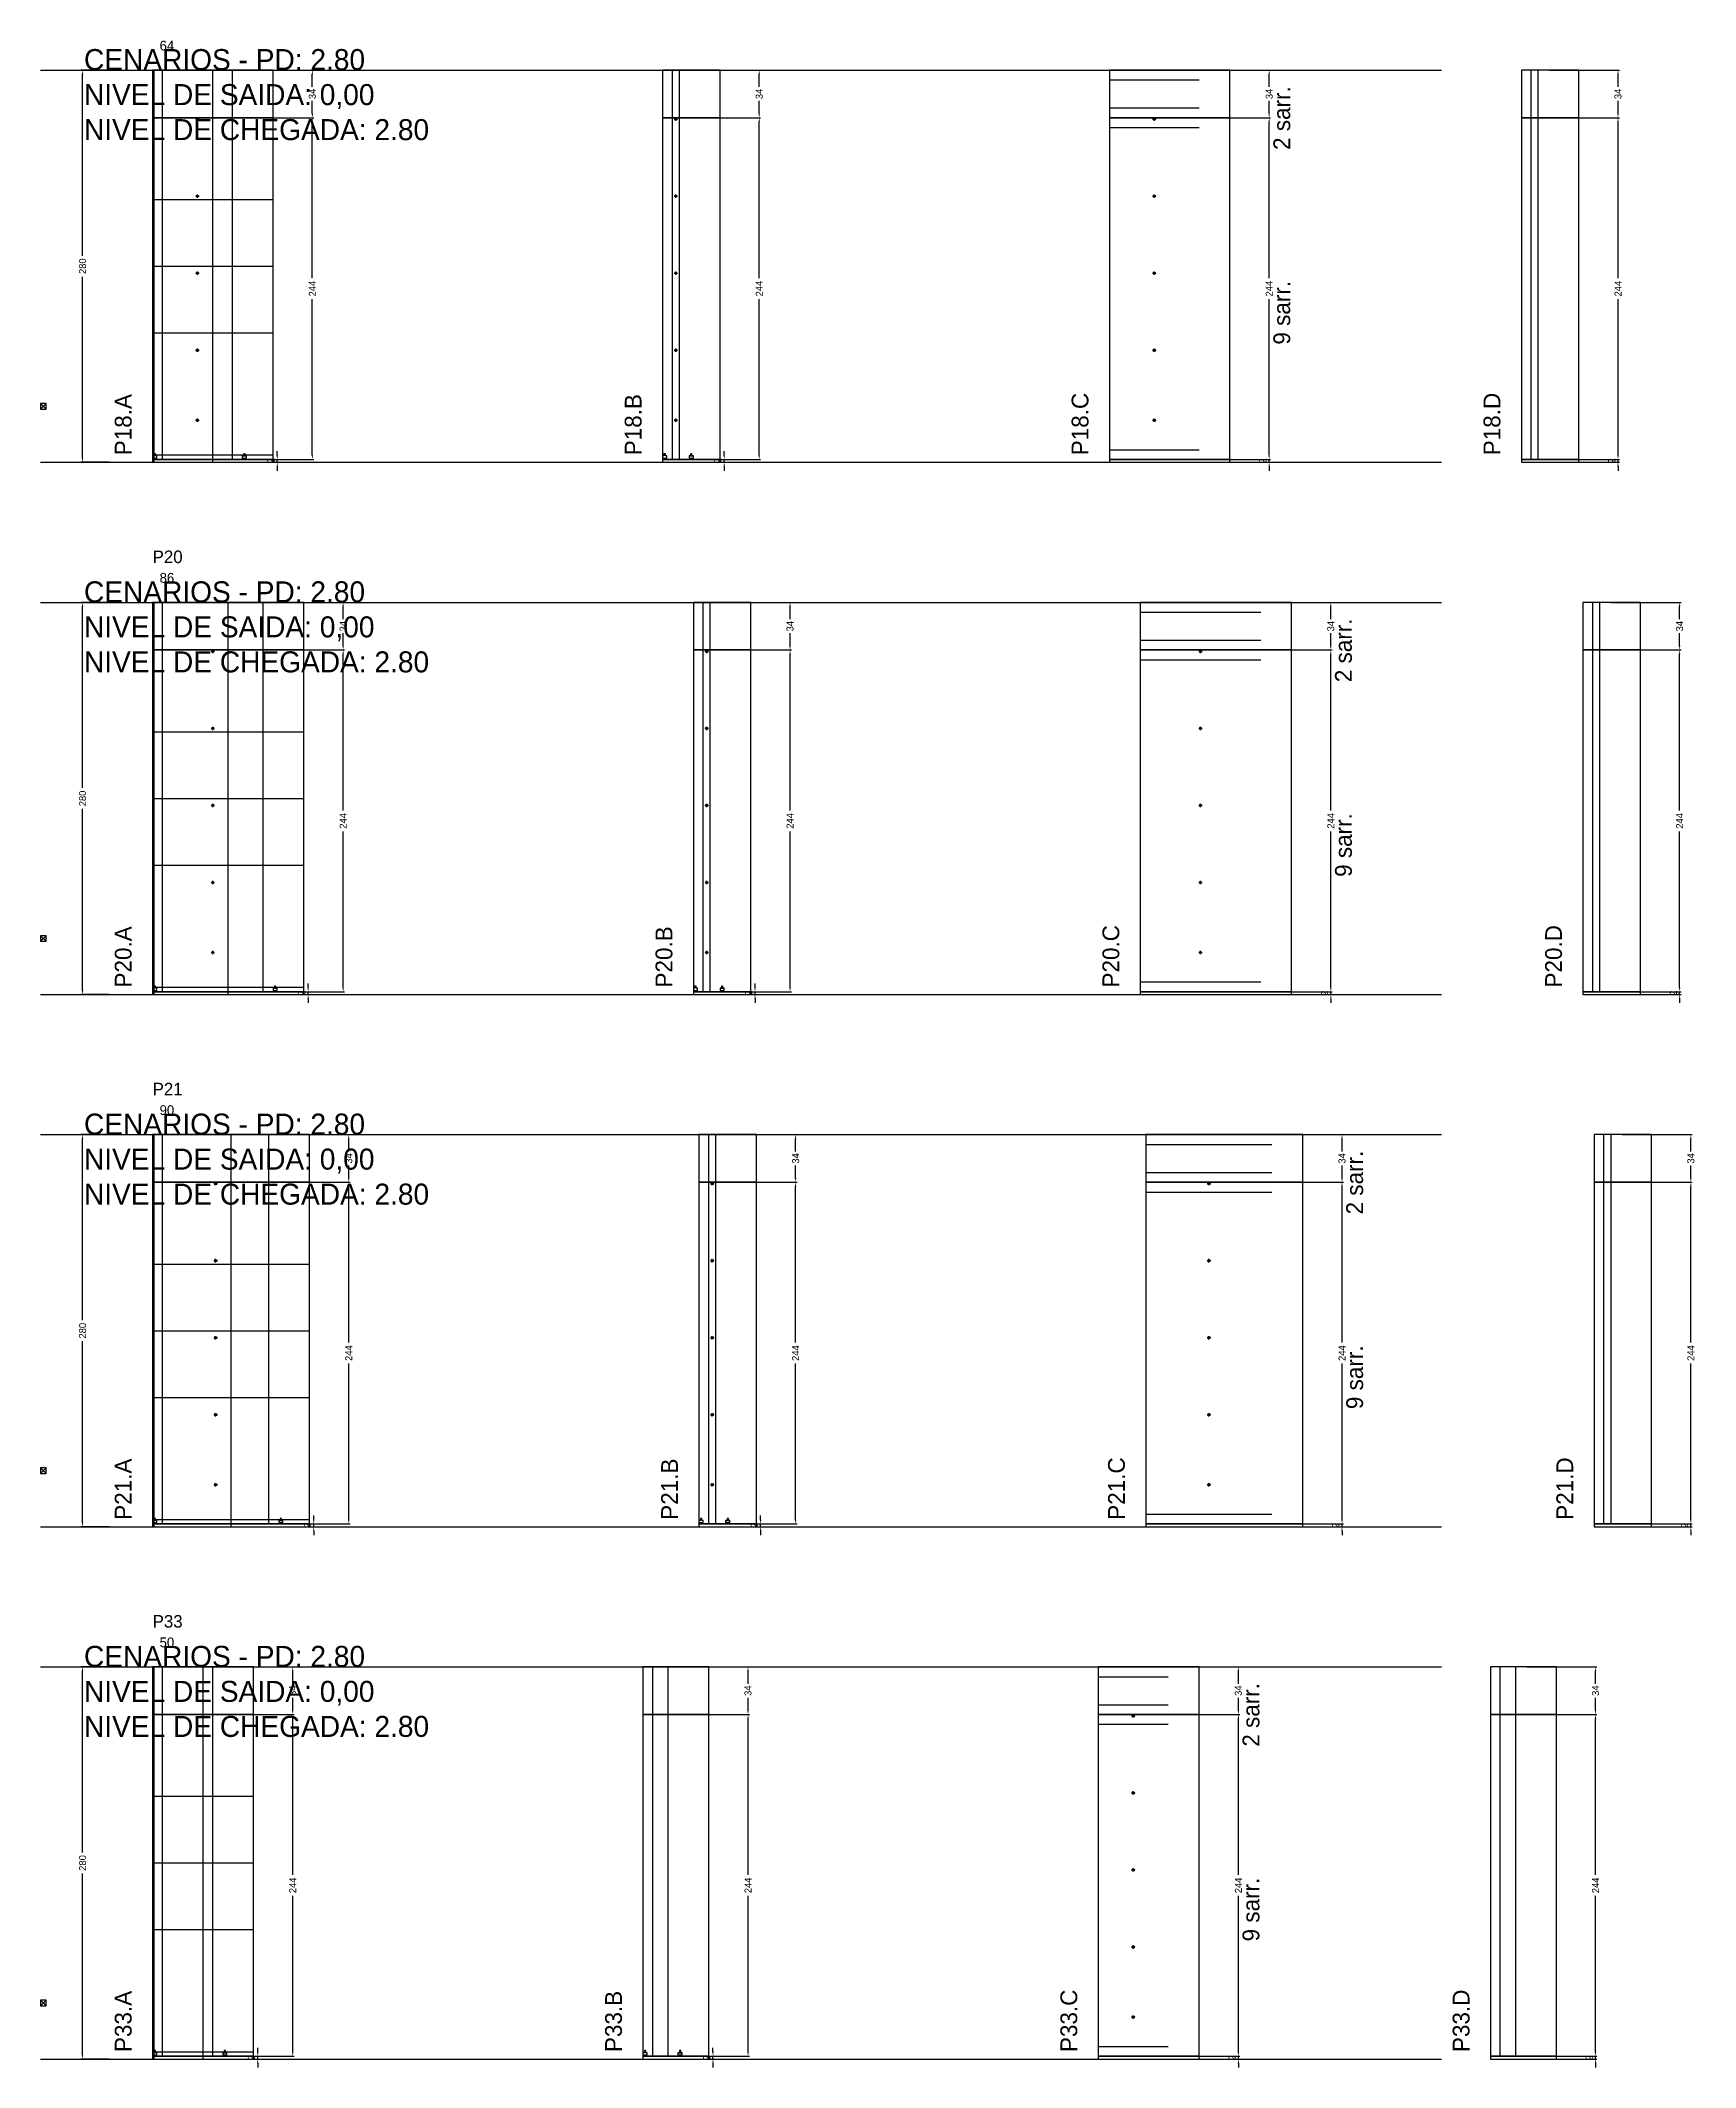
# Model space of a CAD drawing. Header units: centimetres. Extents: x -10500 to 4299, y -11026 to 295.
# Drawn here: x -7000 to -5819, y -3806 to -2359 of the extents above; entities that cross this region are included whole.
import ezdxf

# ---------------------------------------------------------------- set-up
doc = ezdxf.new("R2010")
doc.units = ezdxf.units.CM
doc.linetypes.add('DASHED', pattern=[2, -2])
for name, color, linetype in [('CHAPA', 140, 'Continuous'), ('COTA', 241, 'Continuous'), ('COTAS FURACAO', 16, 'Continuous'), ('Madeira', 30, 'Continuous'), ('MEIO_PONT', 160, 'Continuous'), ('NOMENCLATURA', 7, 'Continuous'), ('Nível', 160, 'Continuous'), ('Painéis', 200, 'Continuous'), ('Perfil Metálico', 150, 'Continuous'), ('SARR_2.2x7', 40, 'Continuous'), ('SARRAFO DE PRESSAO', 200, 'Continuous'), ('texto', 7, 'Continuous'), ('TEXTO_GERAL', 7, 'Continuous')]:
    doc.layers.add(name, color=color, linetype=linetype)
doc.dimstyles.new('PAINEL-NOVA', dxfattribs={"dimtxt": 5, "dimasz": 3, "dimexe": 1, "dimexo": 1, "dimgap": 1, "dimtad": 1, "dimcen": 2.5, "dimazin": 3, "dimtfac": 1, "dimtmove": 0, "dimatfit": 3})

# ---------------------------------------------------------------- blocks, each defined once
blk = doc.blocks.new('_CLOSEDFILLED')
at = {"color": 0, "linetype": 'BYBLOCK'}
blk.add_solid([(-1, 0.16), (0, 0), (-1, -0.16)], dxfattribs=at)
blk = doc.blocks.new('*D197')
for p, q in [((-6951, -2380), (-6971, -2380)), ((-6970, -2512.5), (-6970, -2383)), ((-6970, -2657), (-6970, -2527.5)), ((-6951, -2660), (-6971, -2660))]:
    blk.add_line(p, q)
at = {"layer": 'Defpoints'}
for p in [(-6950, -2380), (-6970, -2660), (-6950, -2660)]:
    blk.add_point(p, dxfattribs=at)
at = {"layer": 'COTA', "xscale": 3, "yscale": 3}
for p, rotation in [((-6970, -2380), 90), ((-6970, -2660), 270)]:
    blk.add_blockref('_CLOSEDFILLED', p, dxfattribs=dict(at, rotation=rotation))
at = {"layer": 'COTA', "insert": (-6970, -2520), "char_height": 5, "attachment_point": 5, "rotation": 90}
blk.add_mtext('280', dxfattribs=at)
blk = doc.blocks.new('MULDURA')
at = {"layer": 'Paineis'}
for p, q in [((0, 0), (4, 4)), ((4, 0), (0, 4))]:
    blk.add_line(p, q, dxfattribs=at)
blk.add_lwpolyline([(0, 0), (4, 0), (4, 4), (0, 4)], close=True, dxfattribs=at)
blk = doc.blocks.new('*D199')
for p, q in [((-6855, -2414), (-6805, -2414)), ((-6806, -2528.5), (-6806, -2417)), ((-6806, -2655), (-6806, -2543.5)), ((-6855, -2658), (-6805, -2658))]:
    blk.add_line(p, q)
at = {"layer": 'Defpoints'}
for p in [(-6856, -2414), (-6856, -2658), (-6806, -2658)]:
    blk.add_point(p, dxfattribs=at)
at = {"layer": 'COTA', "xscale": 3, "yscale": 3}
for p, rotation in [((-6806, -2414), 90), ((-6806, -2658), 270)]:
    blk.add_blockref('_CLOSEDFILLED', p, dxfattribs=dict(at, rotation=rotation))
at = {"layer": 'COTA', "insert": (-6806, -2536), "char_height": 5, "attachment_point": 5, "rotation": 90}
blk.add_mtext('244', dxfattribs=at)
blk = doc.blocks.new('*D200')
for p, q in [((-6855, -2380), (-6805, -2380)), ((-6806, -2392), (-6806, -2383)), ((-6806, -2411), (-6806, -2402)), ((-6855, -2414), (-6805, -2414))]:
    blk.add_line(p, q)
at = {"layer": 'Defpoints'}
for p in [(-6856, -2380), (-6856, -2414), (-6806, -2414)]:
    blk.add_point(p, dxfattribs=at)
at = {"layer": 'COTA', "xscale": 3, "yscale": 3}
for p, rotation in [((-6806, -2380), 90), ((-6806, -2414), 270)]:
    blk.add_blockref('_CLOSEDFILLED', p, dxfattribs=dict(at, rotation=rotation))
at = {"layer": 'COTA', "insert": (-6806, -2397), "char_height": 5, "attachment_point": 5, "rotation": 90}
blk.add_mtext('34', dxfattribs=at)
blk = doc.blocks.new('SLIPTEE')
at = {"layer": 'Paineis'}
blk.add_lwpolyline([(0, 0), (3, 0), (3, 1.5), (2, 1.5), (2, 3), (1, 3), (1, 1.5), (0, 1.5)], close=True, dxfattribs=at)
blk = doc.blocks.new('SLIPTDD')
at = {"layer": 'Paineis'}
blk.add_line((0, 1.5), (3, 1.5), dxfattribs=at)
blk.add_lwpolyline([(0, 0), (3, 0), (3, 1.5), (2, 1.5), (2, 3), (1, 3), (1, 1.5), (0, 1.5)], close=True, dxfattribs=at)
blk = doc.blocks.new('furacao')
at = {"layer": 'COTAS FURACAO'}
for p, q in [((-1.2, 0), (1.2, 0)), ((0, -1.2), (0, 1.2))]:
    blk.add_line(p, q, dxfattribs=at)
blk.add_circle((0, 0), 0.8, dxfattribs=at)
blk = doc.blocks.new('*D202')
for p, q in [((-6536, -2414), (-6486, -2414)), ((-6487, -2528.5), (-6487, -2417)), ((-6487, -2655), (-6487, -2543.5)), ((-6536, -2658), (-6486, -2658))]:
    blk.add_line(p, q)
at = {"layer": 'Defpoints'}
for p in [(-6537, -2414), (-6537, -2658), (-6487, -2658)]:
    blk.add_point(p, dxfattribs=at)
at = {"layer": 'COTA', "xscale": 3, "yscale": 3}
for p, rotation in [((-6487, -2414), 90), ((-6487, -2658), 270)]:
    blk.add_blockref('_CLOSEDFILLED', p, dxfattribs=dict(at, rotation=rotation))
at = {"layer": 'COTA', "insert": (-6487, -2536), "char_height": 5, "attachment_point": 5, "rotation": 90}
blk.add_mtext('244', dxfattribs=at)
blk = doc.blocks.new('*D203')
for p, q in [((-6536, -2380), (-6486, -2380)), ((-6487, -2392), (-6487, -2383)), ((-6487, -2411), (-6487, -2402)), ((-6536, -2414), (-6486, -2414))]:
    blk.add_line(p, q)
at = {"layer": 'Defpoints'}
for p in [(-6537, -2380), (-6537, -2414), (-6487, -2414)]:
    blk.add_point(p, dxfattribs=at)
at = {"layer": 'COTA', "xscale": 3, "yscale": 3}
for p, rotation in [((-6487, -2380), 90), ((-6487, -2414), 270)]:
    blk.add_blockref('_CLOSEDFILLED', p, dxfattribs=dict(at, rotation=rotation))
at = {"layer": 'COTA', "insert": (-6487, -2397), "char_height": 5, "attachment_point": 5, "rotation": 90}
blk.add_mtext('34', dxfattribs=at)
blk = doc.blocks.new('*D205')
for p, q in [((-6172, -2414), (-6122, -2414)), ((-6123, -2528.5), (-6123, -2417)), ((-6123, -2655), (-6123, -2543.5)), ((-6172, -2658), (-6122, -2658))]:
    blk.add_line(p, q)
at = {"layer": 'Defpoints'}
for p in [(-6173, -2414), (-6173, -2658), (-6123, -2658)]:
    blk.add_point(p, dxfattribs=at)
at = {"layer": 'COTA', "xscale": 3, "yscale": 3}
for p, rotation in [((-6123, -2414), 90), ((-6123, -2658), 270)]:
    blk.add_blockref('_CLOSEDFILLED', p, dxfattribs=dict(at, rotation=rotation))
at = {"layer": 'COTA', "insert": (-6123, -2536), "char_height": 5, "attachment_point": 5, "rotation": 90}
blk.add_mtext('244', dxfattribs=at)
blk = doc.blocks.new('*D206')
for p, q in [((-6172, -2380), (-6122, -2380)), ((-6123, -2392), (-6123, -2383)), ((-6123, -2411), (-6123, -2402)), ((-6172, -2414), (-6122, -2414))]:
    blk.add_line(p, q)
at = {"layer": 'Defpoints'}
for p in [(-6173, -2380), (-6173, -2414), (-6123, -2414)]:
    blk.add_point(p, dxfattribs=at)
at = {"layer": 'COTA', "xscale": 3, "yscale": 3}
for p, rotation in [((-6123, -2380), 90), ((-6123, -2414), 270)]:
    blk.add_blockref('_CLOSEDFILLED', p, dxfattribs=dict(at, rotation=rotation))
at = {"layer": 'COTA', "insert": (-6123, -2397), "char_height": 5, "attachment_point": 5, "rotation": 90}
blk.add_mtext('34', dxfattribs=at)
blk = doc.blocks.new('*D208')
for p, q in [((-5923, -2414), (-5873, -2414)), ((-5874, -2528.5), (-5874, -2417)), ((-5874, -2655), (-5874, -2543.5)), ((-5923, -2658), (-5873, -2658))]:
    blk.add_line(p, q)
at = {"layer": 'Defpoints'}
for p in [(-5924, -2414), (-5924, -2658), (-5874, -2658)]:
    blk.add_point(p, dxfattribs=at)
at = {"layer": 'COTA', "xscale": 3, "yscale": 3}
for p, rotation in [((-5874, -2414), 90), ((-5874, -2658), 270)]:
    blk.add_blockref('_CLOSEDFILLED', p, dxfattribs=dict(at, rotation=rotation))
at = {"layer": 'COTA', "insert": (-5874, -2536), "char_height": 5, "attachment_point": 5, "rotation": 90}
blk.add_mtext('244', dxfattribs=at)
blk = doc.blocks.new('*D209')
for p, q in [((-5923, -2380), (-5873, -2380)), ((-5874, -2392), (-5874, -2383)), ((-5874, -2411), (-5874, -2402)), ((-5923, -2414), (-5873, -2414))]:
    blk.add_line(p, q)
at = {"layer": 'Defpoints'}
for p in [(-5924, -2380), (-5924, -2414), (-5874, -2414)]:
    blk.add_point(p, dxfattribs=at)
at = {"layer": 'COTA', "xscale": 3, "yscale": 3}
for p, rotation in [((-5874, -2380), 90), ((-5874, -2414), 270)]:
    blk.add_blockref('_CLOSEDFILLED', p, dxfattribs=dict(at, rotation=rotation))
at = {"layer": 'COTA', "insert": (-5874, -2397), "char_height": 5, "attachment_point": 5, "rotation": 90}
blk.add_mtext('34', dxfattribs=at)
blk = doc.blocks.new('*D231')
for p, q in [((-6951, -2760), (-6971, -2760)), ((-6970, -2892.5), (-6970, -2763)), ((-6970, -3037), (-6970, -2907.5)), ((-6951, -3040), (-6971, -3040))]:
    blk.add_line(p, q)
at = {"layer": 'Defpoints'}
for p in [(-6950, -2760), (-6970, -3040), (-6950, -3040)]:
    blk.add_point(p, dxfattribs=at)
at = {"layer": 'COTA', "xscale": 3, "yscale": 3}
for p, rotation in [((-6970, -2760), 90), ((-6970, -3040), 270)]:
    blk.add_blockref('_CLOSEDFILLED', p, dxfattribs=dict(at, rotation=rotation))
at = {"layer": 'COTA', "insert": (-6970, -2900), "char_height": 5, "attachment_point": 5, "rotation": 90}
blk.add_mtext('280', dxfattribs=at)
blk = doc.blocks.new('*D233')
for p, q in [((-6833, -2794), (-6783, -2794)), ((-6784, -2908.5), (-6784, -2797)), ((-6784, -3035), (-6784, -2923.5)), ((-6833, -3038), (-6783, -3038))]:
    blk.add_line(p, q)
at = {"layer": 'Defpoints'}
for p in [(-6834, -2794), (-6834, -3038), (-6784, -3038)]:
    blk.add_point(p, dxfattribs=at)
at = {"layer": 'COTA', "xscale": 3, "yscale": 3}
for p, rotation in [((-6784, -2794), 90), ((-6784, -3038), 270)]:
    blk.add_blockref('_CLOSEDFILLED', p, dxfattribs=dict(at, rotation=rotation))
at = {"layer": 'COTA', "insert": (-6784, -2916), "char_height": 5, "attachment_point": 5, "rotation": 90}
blk.add_mtext('244', dxfattribs=at)
blk = doc.blocks.new('*D234')
for p, q in [((-6833, -2760), (-6783, -2760)), ((-6784, -2772), (-6784, -2763)), ((-6784, -2791), (-6784, -2782)), ((-6833, -2794), (-6783, -2794))]:
    blk.add_line(p, q)
at = {"layer": 'Defpoints'}
for p in [(-6834, -2760), (-6834, -2794), (-6784, -2794)]:
    blk.add_point(p, dxfattribs=at)
at = {"layer": 'COTA', "xscale": 3, "yscale": 3}
for p, rotation in [((-6784, -2760), 90), ((-6784, -2794), 270)]:
    blk.add_blockref('_CLOSEDFILLED', p, dxfattribs=dict(at, rotation=rotation))
at = {"layer": 'COTA', "insert": (-6784, -2777), "char_height": 5, "attachment_point": 5, "rotation": 90}
blk.add_mtext('34', dxfattribs=at)
blk = doc.blocks.new('*D236')
for p, q in [((-6514, -2794), (-6464, -2794)), ((-6465, -2908.5), (-6465, -2797)), ((-6465, -3035), (-6465, -2923.5)), ((-6514, -3038), (-6464, -3038))]:
    blk.add_line(p, q)
at = {"layer": 'Defpoints'}
for p in [(-6515, -2794), (-6515, -3038), (-6465, -3038)]:
    blk.add_point(p, dxfattribs=at)
at = {"layer": 'COTA', "xscale": 3, "yscale": 3}
for p, rotation in [((-6465, -2794), 90), ((-6465, -3038), 270)]:
    blk.add_blockref('_CLOSEDFILLED', p, dxfattribs=dict(at, rotation=rotation))
at = {"layer": 'COTA', "insert": (-6465, -2916), "char_height": 5, "attachment_point": 5, "rotation": 90}
blk.add_mtext('244', dxfattribs=at)
blk = doc.blocks.new('*D237')
for p, q in [((-6514, -2760), (-6464, -2760)), ((-6465, -2772), (-6465, -2763)), ((-6465, -2791), (-6465, -2782)), ((-6514, -2794), (-6464, -2794))]:
    blk.add_line(p, q)
at = {"layer": 'Defpoints'}
for p in [(-6515, -2760), (-6515, -2794), (-6465, -2794)]:
    blk.add_point(p, dxfattribs=at)
at = {"layer": 'COTA', "xscale": 3, "yscale": 3}
for p, rotation in [((-6465, -2760), 90), ((-6465, -2794), 270)]:
    blk.add_blockref('_CLOSEDFILLED', p, dxfattribs=dict(at, rotation=rotation))
at = {"layer": 'COTA', "insert": (-6465, -2777), "char_height": 5, "attachment_point": 5, "rotation": 90}
blk.add_mtext('34', dxfattribs=at)
blk = doc.blocks.new('*D239')
for p, q in [((-6128, -2794), (-6078, -2794)), ((-6079, -2908.5), (-6079, -2797)), ((-6079, -3035), (-6079, -2923.5)), ((-6128, -3038), (-6078, -3038))]:
    blk.add_line(p, q)
at = {"layer": 'Defpoints'}
for p in [(-6129, -2794), (-6129, -3038), (-6079, -3038)]:
    blk.add_point(p, dxfattribs=at)
at = {"layer": 'COTA', "xscale": 3, "yscale": 3}
for p, rotation in [((-6079, -2794), 90), ((-6079, -3038), 270)]:
    blk.add_blockref('_CLOSEDFILLED', p, dxfattribs=dict(at, rotation=rotation))
at = {"layer": 'COTA', "insert": (-6079, -2916), "char_height": 5, "attachment_point": 5, "rotation": 90}
blk.add_mtext('244', dxfattribs=at)
blk = doc.blocks.new('*D240')
for p, q in [((-6128, -2760), (-6078, -2760)), ((-6079, -2772), (-6079, -2763)), ((-6079, -2791), (-6079, -2782)), ((-6128, -2794), (-6078, -2794))]:
    blk.add_line(p, q)
at = {"layer": 'Defpoints'}
for p in [(-6129, -2760), (-6129, -2794), (-6079, -2794)]:
    blk.add_point(p, dxfattribs=at)
at = {"layer": 'COTA', "xscale": 3, "yscale": 3}
for p, rotation in [((-6079, -2760), 90), ((-6079, -2794), 270)]:
    blk.add_blockref('_CLOSEDFILLED', p, dxfattribs=dict(at, rotation=rotation))
at = {"layer": 'COTA', "insert": (-6079, -2777), "char_height": 5, "attachment_point": 5, "rotation": 90}
blk.add_mtext('34', dxfattribs=at)
blk = doc.blocks.new('*D242')
for p, q in [((-5879, -2794), (-5829, -2794)), ((-5830, -2908.5), (-5830, -2797)), ((-5830, -3035), (-5830, -2923.5)), ((-5879, -3038), (-5829, -3038))]:
    blk.add_line(p, q)
at = {"layer": 'Defpoints'}
for p in [(-5880, -2794), (-5880, -3038), (-5830, -3038)]:
    blk.add_point(p, dxfattribs=at)
at = {"layer": 'COTA', "xscale": 3, "yscale": 3}
for p, rotation in [((-5830, -2794), 90), ((-5830, -3038), 270)]:
    blk.add_blockref('_CLOSEDFILLED', p, dxfattribs=dict(at, rotation=rotation))
at = {"layer": 'COTA', "insert": (-5830, -2916), "char_height": 5, "attachment_point": 5, "rotation": 90}
blk.add_mtext('244', dxfattribs=at)
blk = doc.blocks.new('*D243')
for p, q in [((-5879, -2760), (-5829, -2760)), ((-5830, -2772), (-5830, -2763)), ((-5830, -2791), (-5830, -2782)), ((-5879, -2794), (-5829, -2794))]:
    blk.add_line(p, q)
at = {"layer": 'Defpoints'}
for p in [(-5880, -2760), (-5880, -2794), (-5830, -2794)]:
    blk.add_point(p, dxfattribs=at)
at = {"layer": 'COTA', "xscale": 3, "yscale": 3}
for p, rotation in [((-5830, -2760), 90), ((-5830, -2794), 270)]:
    blk.add_blockref('_CLOSEDFILLED', p, dxfattribs=dict(at, rotation=rotation))
at = {"layer": 'COTA', "insert": (-5830, -2777), "char_height": 5, "attachment_point": 5, "rotation": 90}
blk.add_mtext('34', dxfattribs=at)
blk = doc.blocks.new('*D265')
for p, q in [((-6951, -3140), (-6971, -3140)), ((-6970, -3272.5), (-6970, -3143)), ((-6970, -3417), (-6970, -3287.5)), ((-6951, -3420), (-6971, -3420))]:
    blk.add_line(p, q)
at = {"layer": 'Defpoints'}
for p in [(-6950, -3140), (-6970, -3420), (-6950, -3420)]:
    blk.add_point(p, dxfattribs=at)
at = {"layer": 'COTA', "xscale": 3, "yscale": 3}
for p, rotation in [((-6970, -3140), 90), ((-6970, -3420), 270)]:
    blk.add_blockref('_CLOSEDFILLED', p, dxfattribs=dict(at, rotation=rotation))
at = {"layer": 'COTA', "insert": (-6970, -3280), "char_height": 5, "attachment_point": 5, "rotation": 90}
blk.add_mtext('280', dxfattribs=at)
blk = doc.blocks.new('*D267')
for p, q in [((-6829, -3174), (-6779, -3174)), ((-6780, -3288.5), (-6780, -3177)), ((-6780, -3415), (-6780, -3303.5)), ((-6829, -3418), (-6779, -3418))]:
    blk.add_line(p, q)
at = {"layer": 'Defpoints'}
for p in [(-6830, -3174), (-6830, -3418), (-6780, -3418)]:
    blk.add_point(p, dxfattribs=at)
at = {"layer": 'COTA', "xscale": 3, "yscale": 3}
for p, rotation in [((-6780, -3174), 90), ((-6780, -3418), 270)]:
    blk.add_blockref('_CLOSEDFILLED', p, dxfattribs=dict(at, rotation=rotation))
at = {"layer": 'COTA', "insert": (-6780, -3296), "char_height": 5, "attachment_point": 5, "rotation": 90}
blk.add_mtext('244', dxfattribs=at)
blk = doc.blocks.new('*D268')
for p, q in [((-6829, -3140), (-6779, -3140)), ((-6780, -3152), (-6780, -3143)), ((-6780, -3171), (-6780, -3162)), ((-6829, -3174), (-6779, -3174))]:
    blk.add_line(p, q)
at = {"layer": 'Defpoints'}
for p in [(-6830, -3140), (-6830, -3174), (-6780, -3174)]:
    blk.add_point(p, dxfattribs=at)
at = {"layer": 'COTA', "xscale": 3, "yscale": 3}
for p, rotation in [((-6780, -3140), 90), ((-6780, -3174), 270)]:
    blk.add_blockref('_CLOSEDFILLED', p, dxfattribs=dict(at, rotation=rotation))
at = {"layer": 'COTA', "insert": (-6780, -3157), "char_height": 5, "attachment_point": 5, "rotation": 90}
blk.add_mtext('34', dxfattribs=at)
blk = doc.blocks.new('*D270')
for p, q in [((-6510, -3174), (-6460, -3174)), ((-6461, -3288.5), (-6461, -3177)), ((-6461, -3415), (-6461, -3303.5)), ((-6510, -3418), (-6460, -3418))]:
    blk.add_line(p, q)
at = {"layer": 'Defpoints'}
for p in [(-6511, -3174), (-6511, -3418), (-6461, -3418)]:
    blk.add_point(p, dxfattribs=at)
at = {"layer": 'COTA', "xscale": 3, "yscale": 3}
for p, rotation in [((-6461, -3174), 90), ((-6461, -3418), 270)]:
    blk.add_blockref('_CLOSEDFILLED', p, dxfattribs=dict(at, rotation=rotation))
at = {"layer": 'COTA', "insert": (-6461, -3296), "char_height": 5, "attachment_point": 5, "rotation": 90}
blk.add_mtext('244', dxfattribs=at)
blk = doc.blocks.new('*D271')
for p, q in [((-6510, -3140), (-6460, -3140)), ((-6461, -3152), (-6461, -3143)), ((-6461, -3171), (-6461, -3162)), ((-6510, -3174), (-6460, -3174))]:
    blk.add_line(p, q)
at = {"layer": 'Defpoints'}
for p in [(-6511, -3140), (-6511, -3174), (-6461, -3174)]:
    blk.add_point(p, dxfattribs=at)
at = {"layer": 'COTA', "xscale": 3, "yscale": 3}
for p, rotation in [((-6461, -3140), 90), ((-6461, -3174), 270)]:
    blk.add_blockref('_CLOSEDFILLED', p, dxfattribs=dict(at, rotation=rotation))
at = {"layer": 'COTA', "insert": (-6461, -3157), "char_height": 5, "attachment_point": 5, "rotation": 90}
blk.add_mtext('34', dxfattribs=at)
blk = doc.blocks.new('*D273')
for p, q in [((-6120, -3174), (-6070, -3174)), ((-6071, -3288.5), (-6071, -3177)), ((-6071, -3415), (-6071, -3303.5)), ((-6120, -3418), (-6070, -3418))]:
    blk.add_line(p, q)
at = {"layer": 'Defpoints'}
for p in [(-6121, -3174), (-6121, -3418), (-6071, -3418)]:
    blk.add_point(p, dxfattribs=at)
at = {"layer": 'COTA', "xscale": 3, "yscale": 3}
for p, rotation in [((-6071, -3174), 90), ((-6071, -3418), 270)]:
    blk.add_blockref('_CLOSEDFILLED', p, dxfattribs=dict(at, rotation=rotation))
at = {"layer": 'COTA', "insert": (-6071, -3296), "char_height": 5, "attachment_point": 5, "rotation": 90}
blk.add_mtext('244', dxfattribs=at)
blk = doc.blocks.new('*D274')
for p, q in [((-6120, -3140), (-6070, -3140)), ((-6071, -3152), (-6071, -3143)), ((-6071, -3171), (-6071, -3162)), ((-6120, -3174), (-6070, -3174))]:
    blk.add_line(p, q)
at = {"layer": 'Defpoints'}
for p in [(-6121, -3140), (-6121, -3174), (-6071, -3174)]:
    blk.add_point(p, dxfattribs=at)
at = {"layer": 'COTA', "xscale": 3, "yscale": 3}
for p, rotation in [((-6071, -3140), 90), ((-6071, -3174), 270)]:
    blk.add_blockref('_CLOSEDFILLED', p, dxfattribs=dict(at, rotation=rotation))
at = {"layer": 'COTA', "insert": (-6071, -3157), "char_height": 5, "attachment_point": 5, "rotation": 90}
blk.add_mtext('34', dxfattribs=at)
blk = doc.blocks.new('*D276')
for p, q in [((-5871, -3174), (-5821, -3174)), ((-5822, -3288.5), (-5822, -3177)), ((-5822, -3415), (-5822, -3303.5)), ((-5871, -3418), (-5821, -3418))]:
    blk.add_line(p, q)
at = {"layer": 'Defpoints'}
for p in [(-5872, -3174), (-5872, -3418), (-5822, -3418)]:
    blk.add_point(p, dxfattribs=at)
at = {"layer": 'COTA', "xscale": 3, "yscale": 3}
for p, rotation in [((-5822, -3174), 90), ((-5822, -3418), 270)]:
    blk.add_blockref('_CLOSEDFILLED', p, dxfattribs=dict(at, rotation=rotation))
at = {"layer": 'COTA', "insert": (-5822, -3296), "char_height": 5, "attachment_point": 5, "rotation": 90}
blk.add_mtext('244', dxfattribs=at)
blk = doc.blocks.new('*D277')
for p, q in [((-5871, -3140), (-5821, -3140)), ((-5822, -3152), (-5822, -3143)), ((-5822, -3171), (-5822, -3162)), ((-5871, -3174), (-5821, -3174))]:
    blk.add_line(p, q)
at = {"layer": 'Defpoints'}
for p in [(-5872, -3140), (-5872, -3174), (-5822, -3174)]:
    blk.add_point(p, dxfattribs=at)
at = {"layer": 'COTA', "xscale": 3, "yscale": 3}
for p, rotation in [((-5822, -3140), 90), ((-5822, -3174), 270)]:
    blk.add_blockref('_CLOSEDFILLED', p, dxfattribs=dict(at, rotation=rotation))
at = {"layer": 'COTA', "insert": (-5822, -3157), "char_height": 5, "attachment_point": 5, "rotation": 90}
blk.add_mtext('34', dxfattribs=at)
blk = doc.blocks.new('*D299')
for p, q in [((-6951, -3520), (-6971, -3520)), ((-6970, -3652.5), (-6970, -3523)), ((-6970, -3797), (-6970, -3667.5)), ((-6951, -3800), (-6971, -3800))]:
    blk.add_line(p, q)
at = {"layer": 'Defpoints'}
for p in [(-6950, -3520), (-6970, -3800), (-6950, -3800)]:
    blk.add_point(p, dxfattribs=at)
at = {"layer": 'COTA', "xscale": 3, "yscale": 3}
for p, rotation in [((-6970, -3520), 90), ((-6970, -3800), 270)]:
    blk.add_blockref('_CLOSEDFILLED', p, dxfattribs=dict(at, rotation=rotation))
at = {"layer": 'COTA', "insert": (-6970, -3660), "char_height": 5, "attachment_point": 5, "rotation": 90}
blk.add_mtext('280', dxfattribs=at)
blk = doc.blocks.new('*D301')
for p, q in [((-6869, -3554), (-6819, -3554)), ((-6820, -3668.5), (-6820, -3557)), ((-6820, -3795), (-6820, -3683.5)), ((-6869, -3798), (-6819, -3798))]:
    blk.add_line(p, q)
at = {"layer": 'Defpoints'}
for p in [(-6870, -3554), (-6870, -3798), (-6820, -3798)]:
    blk.add_point(p, dxfattribs=at)
at = {"layer": 'COTA', "xscale": 3, "yscale": 3}
for p, rotation in [((-6820, -3554), 90), ((-6820, -3798), 270)]:
    blk.add_blockref('_CLOSEDFILLED', p, dxfattribs=dict(at, rotation=rotation))
at = {"layer": 'COTA', "insert": (-6820, -3676), "char_height": 5, "attachment_point": 5, "rotation": 90}
blk.add_mtext('244', dxfattribs=at)
blk = doc.blocks.new('*D302')
for p, q in [((-6869, -3520), (-6819, -3520)), ((-6820, -3532), (-6820, -3523)), ((-6820, -3551), (-6820, -3542)), ((-6869, -3554), (-6819, -3554))]:
    blk.add_line(p, q)
at = {"layer": 'Defpoints'}
for p in [(-6870, -3520), (-6870, -3554), (-6820, -3554)]:
    blk.add_point(p, dxfattribs=at)
at = {"layer": 'COTA', "xscale": 3, "yscale": 3}
for p, rotation in [((-6820, -3520), 90), ((-6820, -3554), 270)]:
    blk.add_blockref('_CLOSEDFILLED', p, dxfattribs=dict(at, rotation=rotation))
at = {"layer": 'COTA', "insert": (-6820, -3537), "char_height": 5, "attachment_point": 5, "rotation": 90}
blk.add_mtext('34', dxfattribs=at)
blk = doc.blocks.new('*D304')
for p, q in [((-6544, -3554), (-6494, -3554)), ((-6495, -3668.5), (-6495, -3557)), ((-6495, -3795), (-6495, -3683.5)), ((-6544, -3798), (-6494, -3798))]:
    blk.add_line(p, q)
at = {"layer": 'Defpoints'}
for p in [(-6545, -3554), (-6545, -3798), (-6495, -3798)]:
    blk.add_point(p, dxfattribs=at)
at = {"layer": 'COTA', "xscale": 3, "yscale": 3}
for p, rotation in [((-6495, -3554), 90), ((-6495, -3798), 270)]:
    blk.add_blockref('_CLOSEDFILLED', p, dxfattribs=dict(at, rotation=rotation))
at = {"layer": 'COTA', "insert": (-6495, -3676), "char_height": 5, "attachment_point": 5, "rotation": 90}
blk.add_mtext('244', dxfattribs=at)
blk = doc.blocks.new('*D305')
for p, q in [((-6544, -3520), (-6494, -3520)), ((-6495, -3532), (-6495, -3523)), ((-6495, -3551), (-6495, -3542)), ((-6544, -3554), (-6494, -3554))]:
    blk.add_line(p, q)
at = {"layer": 'Defpoints'}
for p in [(-6545, -3520), (-6545, -3554), (-6495, -3554)]:
    blk.add_point(p, dxfattribs=at)
at = {"layer": 'COTA', "xscale": 3, "yscale": 3}
for p, rotation in [((-6495, -3520), 90), ((-6495, -3554), 270)]:
    blk.add_blockref('_CLOSEDFILLED', p, dxfattribs=dict(at, rotation=rotation))
at = {"layer": 'COTA', "insert": (-6495, -3537), "char_height": 5, "attachment_point": 5, "rotation": 90}
blk.add_mtext('34', dxfattribs=at)
blk = doc.blocks.new('*D307')
for p, q in [((-6194, -3554), (-6144, -3554)), ((-6145, -3668.5), (-6145, -3557)), ((-6145, -3795), (-6145, -3683.5)), ((-6194, -3798), (-6144, -3798))]:
    blk.add_line(p, q)
at = {"layer": 'Defpoints'}
for p in [(-6195, -3554), (-6195, -3798), (-6145, -3798)]:
    blk.add_point(p, dxfattribs=at)
at = {"layer": 'COTA', "xscale": 3, "yscale": 3}
for p, rotation in [((-6145, -3554), 90), ((-6145, -3798), 270)]:
    blk.add_blockref('_CLOSEDFILLED', p, dxfattribs=dict(at, rotation=rotation))
at = {"layer": 'COTA', "insert": (-6145, -3676), "char_height": 5, "attachment_point": 5, "rotation": 90}
blk.add_mtext('244', dxfattribs=at)
blk = doc.blocks.new('*D308')
for p, q in [((-6194, -3520), (-6144, -3520)), ((-6145, -3532), (-6145, -3523)), ((-6145, -3551), (-6145, -3542)), ((-6194, -3554), (-6144, -3554))]:
    blk.add_line(p, q)
at = {"layer": 'Defpoints'}
for p in [(-6195, -3520), (-6195, -3554), (-6145, -3554)]:
    blk.add_point(p, dxfattribs=at)
at = {"layer": 'COTA', "xscale": 3, "yscale": 3}
for p, rotation in [((-6145, -3520), 90), ((-6145, -3554), 270)]:
    blk.add_blockref('_CLOSEDFILLED', p, dxfattribs=dict(at, rotation=rotation))
at = {"layer": 'COTA', "insert": (-6145, -3537), "char_height": 5, "attachment_point": 5, "rotation": 90}
blk.add_mtext('34', dxfattribs=at)
blk = doc.blocks.new('*D310')
for p, q in [((-5939, -3554), (-5889, -3554)), ((-5890, -3668.5), (-5890, -3557)), ((-5890, -3795), (-5890, -3683.5)), ((-5939, -3798), (-5889, -3798))]:
    blk.add_line(p, q)
at = {"layer": 'Defpoints'}
for p in [(-5940, -3554), (-5940, -3798), (-5890, -3798)]:
    blk.add_point(p, dxfattribs=at)
at = {"layer": 'COTA', "xscale": 3, "yscale": 3}
for p, rotation in [((-5890, -3554), 90), ((-5890, -3798), 270)]:
    blk.add_blockref('_CLOSEDFILLED', p, dxfattribs=dict(at, rotation=rotation))
at = {"layer": 'COTA', "insert": (-5890, -3676), "char_height": 5, "attachment_point": 5, "rotation": 90}
blk.add_mtext('244', dxfattribs=at)
blk = doc.blocks.new('*D311')
for p, q in [((-5939, -3520), (-5889, -3520)), ((-5890, -3532), (-5890, -3523)), ((-5890, -3551), (-5890, -3542)), ((-5939, -3554), (-5889, -3554))]:
    blk.add_line(p, q)
at = {"layer": 'Defpoints'}
for p in [(-5940, -3520), (-5940, -3554), (-5890, -3554)]:
    blk.add_point(p, dxfattribs=at)
at = {"layer": 'COTA', "xscale": 3, "yscale": 3}
for p, rotation in [((-5890, -3520), 90), ((-5890, -3554), 270)]:
    blk.add_blockref('_CLOSEDFILLED', p, dxfattribs=dict(at, rotation=rotation))
at = {"layer": 'COTA', "insert": (-5890, -3537), "char_height": 5, "attachment_point": 5, "rotation": 90}
blk.add_mtext('34', dxfattribs=at)

msp = doc.modelspace()

# ---------------------------------------------------------------- linework, layer by layer
at = {"layer": 'CHAPA'}
for points in [[(-6920, -2660), (-6918.8, -2660), (-6918.8, -2380), (-6920, -2380)], [(-6920, -3040), (-6918.8, -3040), (-6918.8, -2760), (-6920, -2760)], [(-6920, -3420), (-6918.8, -3420), (-6918.8, -3140), (-6920, -3140)], [(-6920, -3800), (-6918.8, -3800), (-6918.8, -3520), (-6920, -3520)]]:
    msp.add_lwpolyline(points, close=True, dxfattribs=at)
at = {"layer": 'Madeira'}
for points in [[(-6920, -2472.4), (-6834, -2472.4)], [(-6920, -2567.6), (-6834, -2567.6)], [(-6920, -2852.4), (-6812, -2852.4)], [(-6920, -2947.6), (-6812, -2947.6)], [(-6920, -3232.4), (-6808, -3232.4)], [(-6920, -3327.6), (-6808, -3327.6)], [(-6920, -3612.4), (-6848, -3612.4)], [(-6920, -3707.6), (-6848, -3707.6)]]:
    msp.add_lwpolyline(points, dxfattribs=at)
at = {"layer": 'MEIO_PONT'}
for points in [[(-6920, -2520), (-6834, -2520)], [(-6920, -2900), (-6812, -2900)], [(-6920, -3280), (-6808, -3280)], [(-6920, -3660), (-6848, -3660)]]:
    msp.add_lwpolyline(points, dxfattribs=at)
at = {"layer": 'Nível', "linetype": 'DASHED'}
for points in [[(-7000, -2380), (-6000, -2380)], [(-7000, -2660), (-6000, -2660)], [(-7000, -2760), (-6000, -2760)], [(-7000, -3040), (-6000, -3040)], [(-7000, -3140), (-6000, -3140)], [(-7000, -3420), (-6000, -3420)], [(-7000, -3520), (-6000, -3520)], [(-7000, -3800), (-6000, -3800)]]:
    msp.add_lwpolyline(points, dxfattribs=at)
at = {"layer": 'Painéis'}
for points in [[(-6920, -2414), (-6834, -2414), (-6834, -2380), (-6920, -2380)], [(-6920, -2660), (-6834, -2660), (-6834, -2380), (-6920, -2380)], [(-6556, -2414), (-6515, -2414), (-6515, -2380), (-6556, -2380)], [(-6237, -2414), (-6151, -2414), (-6151, -2380), (-6237, -2380)], [(-5943, -2414), (-5902, -2414), (-5902, -2380), (-5943, -2380)], [(-6920, -2658), (-6834, -2658), (-6834, -2414), (-6920, -2414)], [(-6556, -2658), (-6515, -2658), (-6515, -2414), (-6556, -2414)], [(-6237, -2658), (-6151, -2658), (-6151, -2414), (-6237, -2414)], [(-5943, -2658), (-5902, -2658), (-5902, -2414), (-5943, -2414)], [(-6920, -2660), (-6834, -2660), (-6834, -2658), (-6920, -2658)], [(-6556, -2660), (-6515, -2660), (-6515, -2658), (-6556, -2658)], [(-6237, -2660), (-6151, -2660), (-6151, -2658), (-6237, -2658)], [(-5943, -2660), (-5902, -2660), (-5902, -2658), (-5943, -2658)], [(-6920, -2794), (-6812, -2794), (-6812, -2760), (-6920, -2760)], [(-6920, -3040), (-6812, -3040), (-6812, -2760), (-6920, -2760)], [(-6534, -2794), (-6493, -2794), (-6493, -2760), (-6534, -2760)], [(-6215, -2794), (-6107, -2794), (-6107, -2760), (-6215, -2760)], [(-5899, -2794), (-5858, -2794), (-5858, -2760), (-5899, -2760)], [(-6920, -3038), (-6812, -3038), (-6812, -2794), (-6920, -2794)], [(-6534, -3038), (-6493, -3038), (-6493, -2794), (-6534, -2794)], [(-6215, -3038), (-6107, -3038), (-6107, -2794), (-6215, -2794)], [(-5899, -3038), (-5858, -3038), (-5858, -2794), (-5899, -2794)], [(-6920, -3040), (-6812, -3040), (-6812, -3038), (-6920, -3038)], [(-6534, -3040), (-6493, -3040), (-6493, -3038), (-6534, -3038)], [(-6215, -3040), (-6107, -3040), (-6107, -3038), (-6215, -3038)], [(-5899, -3040), (-5858, -3040), (-5858, -3038), (-5899, -3038)], [(-6920, -3174), (-6808, -3174), (-6808, -3140), (-6920, -3140)], [(-6920, -3420), (-6808, -3420), (-6808, -3140), (-6920, -3140)], [(-6530, -3174), (-6489, -3174), (-6489, -3140), (-6530, -3140)], [(-6211, -3174), (-6099, -3174), (-6099, -3140), (-6211, -3140)], [(-5891, -3174), (-5850, -3174), (-5850, -3140), (-5891, -3140)], [(-6920, -3418), (-6808, -3418), (-6808, -3174), (-6920, -3174)], [(-6530, -3418), (-6489, -3418), (-6489, -3174), (-6530, -3174)], [(-6211, -3418), (-6099, -3418), (-6099, -3174), (-6211, -3174)], [(-5891, -3418), (-5850, -3418), (-5850, -3174), (-5891, -3174)], [(-6920, -3420), (-6808, -3420), (-6808, -3418), (-6920, -3418)], [(-6530, -3420), (-6489, -3420), (-6489, -3418), (-6530, -3418)], [(-6211, -3420), (-6099, -3420), (-6099, -3418), (-6211, -3418)], [(-5891, -3420), (-5850, -3420), (-5850, -3418), (-5891, -3418)], [(-6920, -3554), (-6848, -3554), (-6848, -3520), (-6920, -3520)], [(-6920, -3800), (-6848, -3800), (-6848, -3520), (-6920, -3520)], [(-6570, -3554), (-6523, -3554), (-6523, -3520), (-6570, -3520)], [(-6245, -3554), (-6173, -3554), (-6173, -3520), (-6245, -3520)], [(-5965, -3554), (-5918, -3554), (-5918, -3520), (-5965, -3520)], [(-6920, -3798), (-6848, -3798), (-6848, -3554), (-6920, -3554)], [(-6570, -3798), (-6523, -3798), (-6523, -3554), (-6570, -3554)], [(-6245, -3798), (-6173, -3798), (-6173, -3554), (-6245, -3554)], [(-5965, -3798), (-5918, -3798), (-5918, -3554), (-5965, -3554)], [(-6920, -3800), (-6848, -3800), (-6848, -3798), (-6920, -3798)], [(-6570, -3800), (-6523, -3800), (-6523, -3798), (-6570, -3798)], [(-6245, -3800), (-6173, -3800), (-6173, -3798), (-6245, -3798)], [(-5965, -3800), (-5918, -3800), (-5918, -3798), (-5965, -3798)]]:
    msp.add_lwpolyline(points, close=True, dxfattribs=at)
at = {"layer": 'Perfil Metálico'}
for p, q in [((-6877, -2660), (-6877, -2380)), ((-6866, -3040), (-6866, -2760)), ((-6864, -3420), (-6864, -3140)), ((-6884, -3800), (-6884, -3520))]:
    msp.add_line(p, q, dxfattribs=at)
at = {"layer": 'SARR_2.2x7'}
for points in [[(-6913, -2414), (-6913, -2380)], [(-6863, -2414), (-6863, -2380)], [(-6549, -2414), (-6549, -2380)], [(-6544, -2414), (-6544, -2380)], [(-6237, -2387), (-6173, -2387)], [(-5936, -2414), (-5936, -2380)], [(-5931, -2414), (-5931, -2380)], [(-6237, -2407), (-6173, -2407)], [(-6237, -2421), (-6173, -2421)], [(-6237, -2651), (-6173, -2651)], [(-6913, -2794), (-6913, -2760)], [(-6841, -2794), (-6841, -2760)], [(-6527, -2794), (-6527, -2760)], [(-6522, -2794), (-6522, -2760)], [(-5892, -2794), (-5892, -2760)], [(-5887, -2794), (-5887, -2760)], [(-6215, -2767), (-6129, -2767)], [(-6215, -2787), (-6129, -2787)], [(-6215, -2801), (-6129, -2801)], [(-6215, -3031), (-6129, -3031)], [(-6913, -3174), (-6913, -3140)], [(-6837, -3174), (-6837, -3140)], [(-6523, -3174), (-6523, -3140)], [(-6518, -3174), (-6518, -3140)], [(-5884, -3174), (-5884, -3140)], [(-5879, -3174), (-5879, -3140)], [(-6211, -3147), (-6121, -3147)], [(-6211, -3167), (-6121, -3167)], [(-6211, -3181), (-6121, -3181)], [(-6211, -3411), (-6121, -3411)], [(-6913, -3554), (-6913, -3520)], [(-6877, -3554), (-6877, -3520)], [(-6563, -3554), (-6563, -3520)], [(-6552, -3554), (-6552, -3520)], [(-6245, -3527), (-6195, -3527)], [(-5958, -3554), (-5958, -3520)], [(-5947, -3554), (-5947, -3520)], [(-6245, -3547), (-6195, -3547)], [(-6245, -3561), (-6195, -3561)], [(-6245, -3791), (-6195, -3791)]]:
    msp.add_lwpolyline(points, dxfattribs=at)
at = {"layer": 'SARR_2.2x7', "linetype": 'DASHED'}
for points in [[(-6913, -2658), (-6913, -2414)], [(-6863, -2658), (-6863, -2414)], [(-6549, -2658), (-6549, -2414)], [(-6544, -2658), (-6544, -2414)], [(-5936, -2658), (-5936, -2414)], [(-5931, -2658), (-5931, -2414)], [(-6913, -3038), (-6913, -2794)], [(-6841, -3038), (-6841, -2794)], [(-6527, -3038), (-6527, -2794)], [(-6522, -3038), (-6522, -2794)], [(-5892, -3038), (-5892, -2794)], [(-5887, -3038), (-5887, -2794)], [(-6913, -3418), (-6913, -3174)], [(-6837, -3418), (-6837, -3174)], [(-6523, -3418), (-6523, -3174)], [(-6518, -3418), (-6518, -3174)], [(-5884, -3418), (-5884, -3174)], [(-5879, -3418), (-5879, -3174)], [(-6913, -3798), (-6913, -3554)], [(-6877, -3798), (-6877, -3554)], [(-6563, -3798), (-6563, -3554)], [(-6552, -3798), (-6552, -3554)], [(-5958, -3798), (-5958, -3554)], [(-5947, -3798), (-5947, -3554)]]:
    msp.add_lwpolyline(points, dxfattribs=at)
at = {"layer": 'SARRAFO DE PRESSAO'}
for points in [[(-6920, -2660), (-6834, -2660), (-6834, -2655), (-6920, -2655)], [(-6920, -3040), (-6812, -3040), (-6812, -3035), (-6920, -3035)], [(-6920, -3420), (-6808, -3420), (-6808, -3415), (-6920, -3415)], [(-6920, -3800), (-6848, -3800), (-6848, -3795), (-6920, -3795)]]:
    msp.add_lwpolyline(points, close=True, dxfattribs=at)

# ---------------------------------------------------------------- block references
at = {"layer": 'COTA'}
for name, p in [('furacao', (-6888, -2415)), ('furacao', (-6546.5, -2415)), ('furacao', (-6205, -2415)), ('furacao', (-6888, -2470)), ('furacao', (-6546.5, -2470)), ('furacao', (-6205, -2470)), ('furacao', (-6888, -2525)), ('furacao', (-6546.5, -2525)), ('furacao', (-6205, -2525)), ('furacao', (-6888, -2580)), ('furacao', (-6546.5, -2580)), ('furacao', (-6205, -2580)), ('MULDURA', (-7000, -2622)), ('furacao', (-6888, -2630)), ('furacao', (-6546.5, -2630)), ('furacao', (-6205, -2630)), ('SLIPTEE', (-6920, -2657)), ('SLIPTDD', (-6856, -2657)), ('SLIPTEE', (-6556, -2657)), ('SLIPTDD', (-6537, -2657)), ('furacao', (-6877, -2795)), ('furacao', (-6524.5, -2795)), ('furacao', (-6172, -2795)), ('furacao', (-6877, -2850)), ('furacao', (-6524.5, -2850)), ('furacao', (-6172, -2850)), ('furacao', (-6877, -2905)), ('furacao', (-6524.5, -2905)), ('furacao', (-6172, -2905)), ('furacao', (-6877, -2960)), ('furacao', (-6524.5, -2960)), ('furacao', (-6172, -2960)), ('MULDURA', (-7000, -3002)), ('furacao', (-6877, -3010)), ('furacao', (-6524.5, -3010)), ('furacao', (-6172, -3010)), ('SLIPTEE', (-6920, -3037)), ('SLIPTDD', (-6834, -3037)), ('SLIPTEE', (-6534, -3037)), ('SLIPTDD', (-6515, -3037)), ('furacao', (-6875, -3175)), ('furacao', (-6520.5, -3175)), ('furacao', (-6166, -3175)), ('furacao', (-6875, -3230)), ('furacao', (-6520.5, -3230)), ('furacao', (-6166, -3230)), ('furacao', (-6875, -3285)), ('furacao', (-6520.5, -3285)), ('furacao', (-6166, -3285)), ('furacao', (-6875, -3340)), ('furacao', (-6520.5, -3340)), ('furacao', (-6166, -3340)), ('MULDURA', (-7000, -3382)), ('furacao', (-6875, -3390)), ('furacao', (-6520.5, -3390)), ('furacao', (-6166, -3390)), ('SLIPTEE', (-6920, -3417)), ('SLIPTDD', (-6830, -3417)), ('SLIPTEE', (-6530, -3417)), ('SLIPTDD', (-6511, -3417)), ('furacao', (-6220, -3555)), ('furacao', (-6220, -3610)), ('furacao', (-6220, -3665)), ('furacao', (-6220, -3720)), ('MULDURA', (-7000, -3762)), ('furacao', (-6220, -3770)), ('SLIPTEE', (-6920, -3797)), ('SLIPTDD', (-6870, -3797)), ('SLIPTEE', (-6570, -3797)), ('SLIPTDD', (-6545, -3797))]:
    msp.add_blockref(name, p, dxfattribs=at)

# ---------------------------------------------------------------- texts
at = {"layer": 'NOMENCLATURA'}
for s, p in [('CENARIOS - PD: 2.80', (-6969, -2380)), ('NIVEL DE SAIDA: 0,00', (-6969, -2405)), ('NIVEL DE CHEGADA: 2.80', (-6969, -2430)), ('CENARIOS - PD: 2.80', (-6969, -2760)), ('NIVEL DE SAIDA: 0,00', (-6969, -2785)), ('NIVEL DE CHEGADA: 2.80', (-6969, -2810)), ('CENARIOS - PD: 2.80', (-6969, -3140)), ('NIVEL DE SAIDA: 0,00', (-6969, -3165)), ('NIVEL DE CHEGADA: 2.80', (-6969, -3190)), ('CENARIOS - PD: 2.80', (-6969, -3520)), ('NIVEL DE SAIDA: 0,00', (-6969, -3545)), ('NIVEL DE CHEGADA: 2.80', (-6969, -3570))]:
    msp.add_text(s, height=15, dxfattribs=at).set_placement(p)
for s, p in [('2 sarr.', (-6108, -2437)), ('9 sarr.', (-6108, -2576)), ('P18.A', (-6935, -2655)), ('P18.B', (-6571, -2655)), ('P18.C', (-6252, -2655)), ('P18.D', (-5958, -2655)), ('2 sarr.', (-6064, -2817)), ('9 sarr.', (-6064, -2956)), ('P20.A', (-6935, -3035)), ('P20.B', (-6549, -3035)), ('P20.C', (-6230, -3035)), ('P20.D', (-5914, -3035)), ('2 sarr.', (-6056, -3197)), ('9 sarr.', (-6056, -3336)), ('P21.A', (-6935, -3415)), ('P21.C', (-6226, -3415)), ('P21.D', (-5906, -3415)), ('P21.B', (-6545, -3415)), ('2 sarr.', (-6130, -3577)), ('9 sarr.', (-6130, -3716)), ('P33.A', (-6935, -3795)), ('P33.B', (-6585, -3795)), ('P33.C', (-6260, -3795)), ('P33.D', (-5980, -3795))]:
    msp.add_text(s, height=12, rotation=90, dxfattribs=at).set_placement(p)
at = {"layer": 'texto'}
for s, p in [('64', (-6915, -2366)), ('86', (-6915, -2746)), ('90', (-6915, -3126)), ('50', (-6915, -3506))]:
    msp.add_text(s, height=7, dxfattribs=at).set_placement(p)
at = {"layer": 'TEXTO_GERAL'}
for s, p in [('P20', (-6920, -2732)), ('P21', (-6920, -3112)), ('P33', (-6920, -3492))]:
    msp.add_text(s, height=9, dxfattribs=at).set_placement(p)

# ---------------------------------------------------------------- dimensions: what is measured, and where the dimension line sits
at = {"layer": 'COTA'}
for base, p1, p2, picture, middle in [((-6970, -2660), (-6950, -2660), (-6950, -2380), '*D197', (-6970, -2520)), ((-6806, -2414), (-6856, -2414), (-6856, -2380), '*D200', (-6806, -2397)), ((-6487, -2414), (-6537, -2414), (-6537, -2380), '*D203', (-6487, -2397)), ((-6123, -2414), (-6173, -2414), (-6173, -2380), '*D206', (-6123, -2397)), ((-5874, -2414), (-5924, -2414), (-5924, -2380), '*D209', (-5874, -2397)), ((-6806, -2658), (-6856, -2658), (-6856, -2414), '*D199', (-6806, -2536)), ((-6487, -2658), (-6537, -2658), (-6537, -2414), '*D202', (-6487, -2536)), ((-6123, -2658), (-6173, -2658), (-6173, -2414), '*D205', (-6123, -2536)), ((-5874, -2658), (-5924, -2658), (-5924, -2414), '*D208', (-5874, -2536)), ((-6970, -3040), (-6950, -3040), (-6950, -2760), '*D231', (-6970, -2900)), ((-6784, -2794), (-6834, -2794), (-6834, -2760), '*D234', (-6784, -2777)), ((-6465, -2794), (-6515, -2794), (-6515, -2760), '*D237', (-6465, -2777)), ((-6079, -2794), (-6129, -2794), (-6129, -2760), '*D240', (-6079, -2777)), ((-5830, -2794), (-5880, -2794), (-5880, -2760), '*D243', (-5830, -2777)), ((-6784, -3038), (-6834, -3038), (-6834, -2794), '*D233', (-6784, -2916)), ((-6465, -3038), (-6515, -3038), (-6515, -2794), '*D236', (-6465, -2916)), ((-6079, -3038), (-6129, -3038), (-6129, -2794), '*D239', (-6079, -2916)), ((-5830, -3038), (-5880, -3038), (-5880, -2794), '*D242', (-5830, -2916)), ((-6970, -3420), (-6950, -3420), (-6950, -3140), '*D265', (-6970, -3280)), ((-6780, -3174), (-6830, -3174), (-6830, -3140), '*D268', (-6780, -3157)), ((-6461, -3174), (-6511, -3174), (-6511, -3140), '*D271', (-6461, -3157)), ((-6071, -3174), (-6121, -3174), (-6121, -3140), '*D274', (-6071, -3157)), ((-5822, -3174), (-5872, -3174), (-5872, -3140), '*D277', (-5822, -3157)), ((-6780, -3418), (-6830, -3418), (-6830, -3174), '*D267', (-6780, -3296)), ((-6461, -3418), (-6511, -3418), (-6511, -3174), '*D270', (-6461, -3296)), ((-6071, -3418), (-6121, -3418), (-6121, -3174), '*D273', (-6071, -3296)), ((-5822, -3418), (-5872, -3418), (-5872, -3174), '*D276', (-5822, -3296)), ((-6970, -3800), (-6950, -3800), (-6950, -3520), '*D299', (-6970, -3660)), ((-6820, -3554), (-6870, -3554), (-6870, -3520), '*D302', (-6820, -3537)), ((-6495, -3554), (-6545, -3554), (-6545, -3520), '*D305', (-6495, -3537)), ((-6145, -3554), (-6195, -3554), (-6195, -3520), '*D308', (-6145, -3537)), ((-5890, -3554), (-5940, -3554), (-5940, -3520), '*D311', (-5890, -3537)), ((-6820, -3798), (-6870, -3798), (-6870, -3554), '*D301', (-6820, -3676)), ((-6495, -3798), (-6545, -3798), (-6545, -3554), '*D304', (-6495, -3676)), ((-6145, -3798), (-6195, -3798), (-6195, -3554), '*D307', (-6145, -3676)), ((-5890, -3798), (-5940, -3798), (-5940, -3554), '*D310', (-5890, -3676))]:
    dim = msp.add_linear_dim(base=base, p1=p1, p2=p2, angle=90, dimstyle='PAINEL-NOVA', dxfattribs=at)
    dim.commit()
    dim.dimension.update_dxf_attribs({"geometry": picture, "text_midpoint": middle})
for base, p1, p2 in [((-6831, -2660), (-6856, -2660), (-6856, -2658)), ((-6512, -2660), (-6537, -2660), (-6537, -2658)), ((-6123, -2660), (-6173, -2660), (-6173, -2658)), ((-5874, -2660), (-5924, -2660), (-5924, -2658)), ((-6809, -3040), (-6834, -3040), (-6834, -3038)), ((-6490, -3040), (-6515, -3040), (-6515, -3038)), ((-6079, -3040), (-6129, -3040), (-6129, -3038)), ((-5830, -3040), (-5880, -3040), (-5880, -3038)), ((-6805, -3420), (-6830, -3420), (-6830, -3418)), ((-6486, -3420), (-6511, -3420), (-6511, -3418)), ((-6071, -3420), (-6121, -3420), (-6121, -3418)), ((-5822, -3420), (-5872, -3420), (-5872, -3418)), ((-6845, -3800), (-6870, -3800), (-6870, -3798)), ((-6520, -3800), (-6545, -3800), (-6545, -3798)), ((-6145, -3800), (-6195, -3800), (-6195, -3798)), ((-5890, -3800), (-5940, -3800), (-5940, -3798))]:
    msp.add_linear_dim(base=base, p1=p1, p2=p2, angle=90, dimstyle='PAINEL-NOVA', dxfattribs=at).render()

doc.saveas('drawing.dxf')
